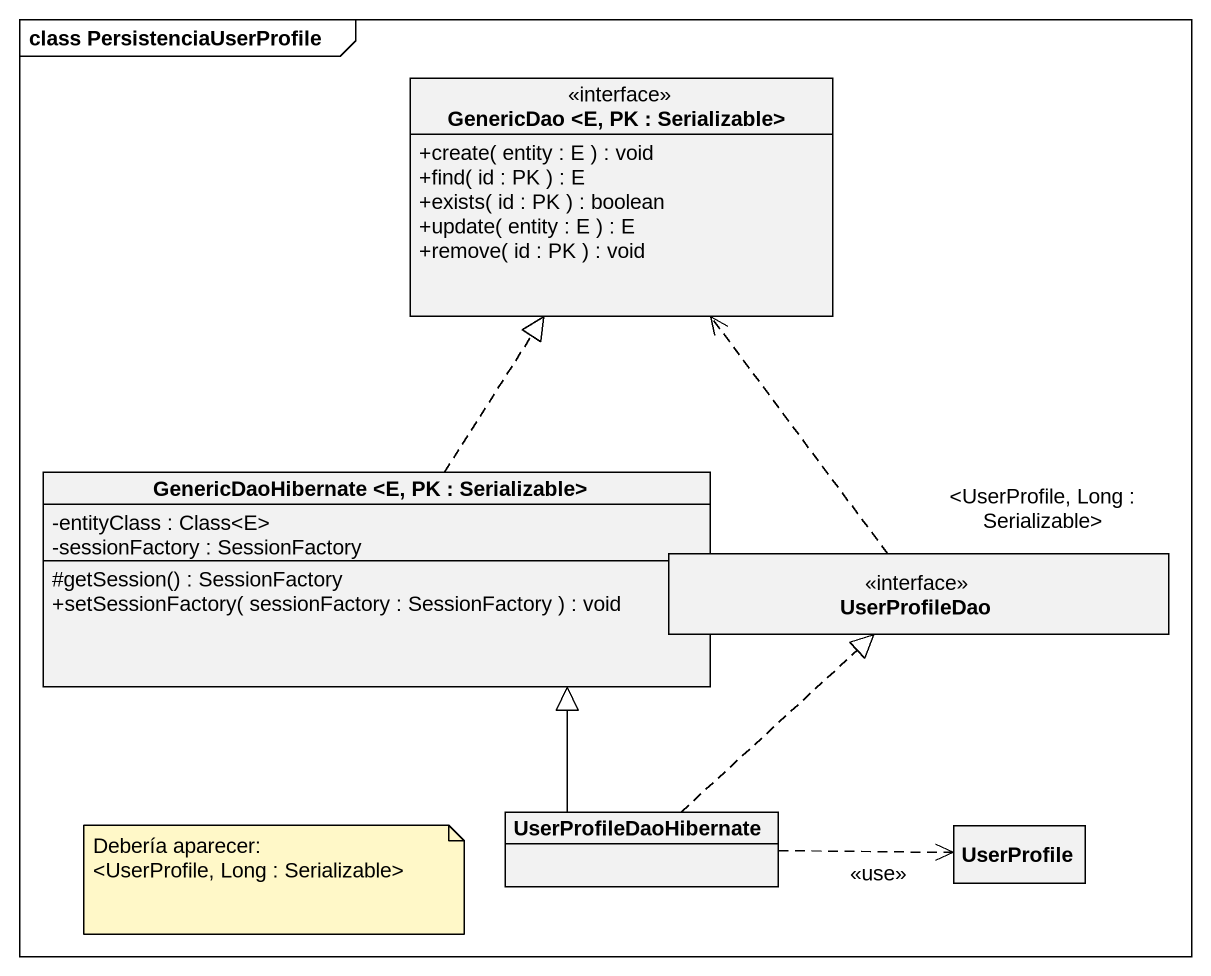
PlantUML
@startuml
mainframe class PersistenciaUserProfile
hide circle
hide empty members
skinparam classAttributeIconSize 0
interface "GenericDao <E, PK : Serializable>" as GenericDao_E_PK_Serializable {
  +create( entity : E ) : void
  +find( id : PK ) : E
  +exists( id : PK ) : boolean
  +update( entity : E ) : E
  +remove( id : PK ) : void
}
class "GenericDaoHibernate <E, PK : Serializable>" as GenericDaoHibernate_E_PK {
  -entityClass : Class<E>
  -sessionFactory : SessionFactory
  #getSession() : SessionFactory
  +setSessionFactory( sessionFactory : SessionFactory ) : void
}
interface UserProfileDao
class UserProfileDaoHibernate
class UserProfile
GenericDaoHibernate_E_PK .up.|> GenericDao_E_PK_Serializable
UserProfileDao .up.> GenericDao_E_PK_Serializable : <UserProfile, Long : Serializable>
UserProfileDaoHibernate -up-|> GenericDaoHibernate_E_PK
UserProfileDaoHibernate .up.|> UserProfileDao
UserProfileDaoHibernate .right.> UserProfile : <<use>>
note as N1
  Debería aparecer:
  <UserProfile, Long : Serializable>
end note
@enduml
